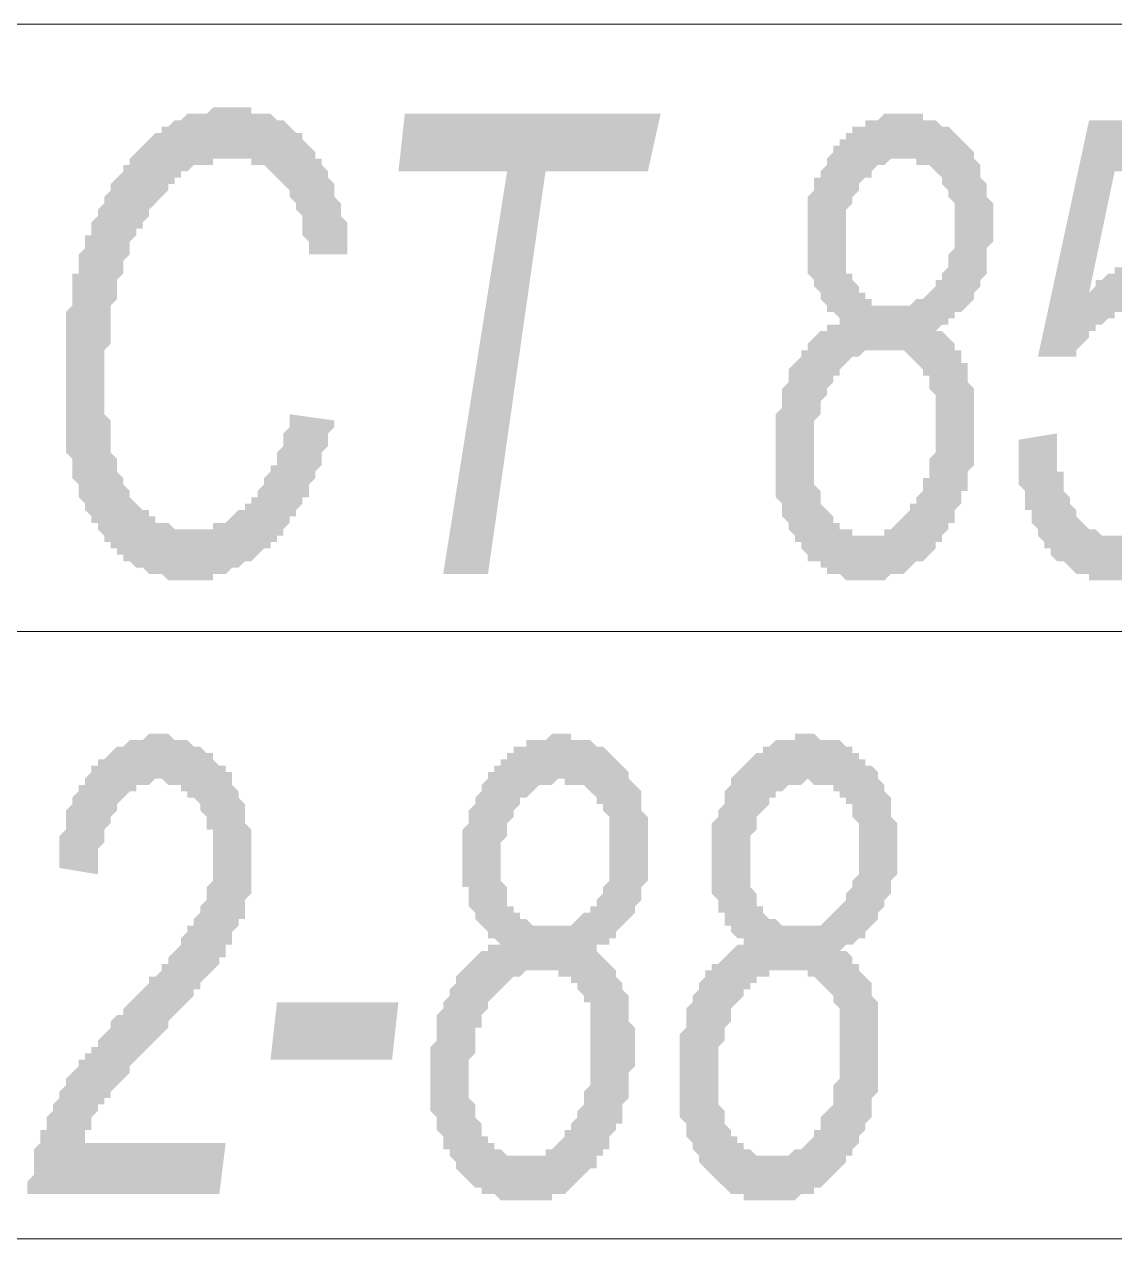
# Model space of a CAD drawing. Header units: millimetres. Extents: x 1372 to 666090, y 1285 to 31551.
# Drawn here: x 630213 to 630924, y 21939 to 22732 of the extents above; entities that cross this region are included whole.
import ezdxf

# ---------------------------------------------------------------- set-up
doc = ezdxf.new("R2010")
doc.units = ezdxf.units.MM
doc.layers.add('PDF _0', color=7, linetype='Continuous')
doc.layers.add('PDF _75-АЗ Штамп', color=7, linetype='Continuous')

msp = doc.modelspace()

# ---------------------------------------------------------------- hatches: boundary and pattern name
at = {"layer": 'PDF _75-АЗ Штамп', "transparency": 33554559}
for points in [[(630386.07, 22477.19), (630415.27, 22473.02), (630415.27, 22468.85), (630411.1, 22464.67), (630411.1, 22460.5), (630411.1, 22456.33), (630406.93, 22452.16), (630406.93, 22447.99), (630406.93, 22443.82), (630402.75, 22439.65), (630402.75, 22439.65), (630402.75, 22435.47), (630398.58, 22431.3), (630398.58, 22427.13), (630398.58, 22422.96), (630394.41, 22422.96), (630394.41, 22418.79), (630390.24, 22414.62), (630390.24, 22410.45), (630386.07, 22410.45), (630386.07, 22406.28), (630386.07, 22406.28), (630381.9, 22402.1), (630381.9, 22397.93), (630377.73, 22397.93), (630377.73, 22393.76), (630373.55, 22393.76), (630373.55, 22389.59), (630369.38, 22389.59), (630365.21, 22385.42), (630365.21, 22385.42), (630361.04, 22381.25), (630361.04, 22381.25), (630356.87, 22381.25), (630352.7, 22377.08), (630352.7, 22377.08), (630348.53, 22377.08), (630344.35, 22372.9), (630344.35, 22372.9), (630340.18, 22372.9), (630336.01, 22372.9), (630336.01, 22368.73), (630331.84, 22368.73), (630327.67, 22368.73), (630327.67, 22368.73), (630323.5, 22368.73), (630319.33, 22368.73), (630319.33, 22368.73), (630319.33, 22368.73), (630315.16, 22368.73), (630310.98, 22368.73), (630306.81, 22368.73), (630306.81, 22368.73), (630302.64, 22372.9), (630298.47, 22372.9), (630298.47, 22372.9), (630294.3, 22372.9), (630290.13, 22377.08), (630290.13, 22377.08), (630285.96, 22377.08), (630281.78, 22381.25), (630281.78, 22381.25), (630277.61, 22381.25), (630277.61, 22385.42), (630273.44, 22385.42), (630273.44, 22389.59), (630269.27, 22389.59), (630269.27, 22393.76), (630265.1, 22393.76), (630265.1, 22397.93), (630260.93, 22402.1), (630260.93, 22402.1), (630260.93, 22406.28), (630256.76, 22406.28), (630256.76, 22410.45), (630252.58, 22414.62), (630252.58, 22414.62), (630252.58, 22418.79), (630248.41, 22422.96), (630248.41, 22427.13), (630248.41, 22431.3), (630248.41, 22431.3), (630244.24, 22435.47), (630244.24, 22439.65), (630244.24, 22443.82), (630244.24, 22447.99), (630240.07, 22452.16), (630240.07, 22456.33), (630240.07, 22460.5), (630240.07, 22464.67), (630240.07, 22468.85), (630240.07, 22473.02), (630240.07, 22477.19), (630240.07, 22481.36), (630240.07, 22485.53), (630240.07, 22489.7), (630240.07, 22493.87), (630240.07, 22498.05), (630240.07, 22502.22), (630240.07, 22506.39), (630240.07, 22510.56), (630240.07, 22514.73), (630240.07, 22518.9), (630240.07, 22523.07), (630240.07, 22527.25), (630240.07, 22531.42), (630240.07, 22535.59), (630240.07, 22539.76), (630240.07, 22543.93), (630244.24, 22548.1), (630244.24, 22552.27), (630244.24, 22556.45), (630244.24, 22560.62), (630244.24, 22564.79), (630244.24, 22568.96), (630248.41, 22568.96), (630248.41, 22573.13), (630248.41, 22577.3), (630248.41, 22581.47), (630252.58, 22585.64), (630252.58, 22589.82), (630252.58, 22593.99), (630256.76, 22593.99), (630256.76, 22598.16), (630256.76, 22602.33), (630260.93, 22606.5), (630260.93, 22610.67), (630260.93, 22610.67), (630265.1, 22614.84), (630265.1, 22619.02), (630269.27, 22623.19), (630269.27, 22623.19), (630269.27, 22627.36), (630273.44, 22631.53), (630273.44, 22631.53), (630277.61, 22635.7), (630277.61, 22639.87), (630281.78, 22639.87), (630281.78, 22644.04), (630285.96, 22648.22), (630285.96, 22648.22), (630290.13, 22652.39), (630290.13, 22652.39), (630294.3, 22656.56), (630294.3, 22656.56), (630298.47, 22660.73), (630302.64, 22660.73), (630302.64, 22664.9), (630306.81, 22664.9), (630306.81, 22664.9), (630310.98, 22669.07), (630315.16, 22669.07), (630315.16, 22669.07), (630319.33, 22673.24), (630323.5, 22673.24), (630323.5, 22673.24), (630327.67, 22673.24), (630331.84, 22673.24), (630331.84, 22673.24), (630336.01, 22677.42), (630340.18, 22677.42), (630340.18, 22677.42), (630344.35, 22677.42), (630348.53, 22677.42), (630348.53, 22677.42), (630352.7, 22677.42), (630356.87, 22677.42), (630361.04, 22677.42), (630361.04, 22673.24), (630365.21, 22673.24), (630369.38, 22673.24), (630369.38, 22673.24), (630373.55, 22673.24), (630377.73, 22669.07), (630377.73, 22669.07), (630381.9, 22669.07), (630386.07, 22664.9), (630386.07, 22664.9), (630390.24, 22660.73), (630390.24, 22660.73), (630394.41, 22660.73), (630394.41, 22656.56), (630398.58, 22652.39), (630398.58, 22652.39), (630398.58, 22652.39), (630402.75, 22648.22), (630402.75, 22644.04), (630406.93, 22644.04), (630406.93, 22639.87), (630411.1, 22635.7), (630411.1, 22635.7), (630411.1, 22631.53), (630415.27, 22627.36), (630415.27, 22623.19), (630415.27, 22619.02), (630419.44, 22614.84), (630419.44, 22614.84), (630419.44, 22610.67), (630419.44, 22606.5), (630423.61, 22602.33), (630423.61, 22598.16), (630423.61, 22593.99), (630423.61, 22589.82), (630423.61, 22585.64), (630423.61, 22581.47), (630398.58, 22581.47), (630398.58, 22585.64), (630398.58, 22589.82), (630394.41, 22593.99), (630394.41, 22598.16), (630394.41, 22602.33), (630394.41, 22606.5), (630390.24, 22610.67), (630390.24, 22610.67), (630390.24, 22614.84), (630386.07, 22619.02), (630386.07, 22623.19), (630386.07, 22623.19), (630381.9, 22627.36), (630381.9, 22627.36), (630377.73, 22631.53), (630377.73, 22631.53), (630373.55, 22635.7), (630373.55, 22635.7), (630369.38, 22639.87), (630369.38, 22639.87), (630365.21, 22639.87), (630361.04, 22639.87), (630361.04, 22644.04), (630356.87, 22644.04), (630352.7, 22644.04), (630348.53, 22644.04), (630348.53, 22644.04), (630344.35, 22644.04), (630344.35, 22644.04), (630340.18, 22644.04), (630336.01, 22644.04), (630336.01, 22639.87), (630331.84, 22639.87), (630327.67, 22639.87), (630327.67, 22639.87), (630323.5, 22639.87), (630319.33, 22635.7), (630319.33, 22635.7), (630315.16, 22635.7), (630315.16, 22631.53), (630310.98, 22631.53), (630310.98, 22627.36), (630306.81, 22627.36), (630306.81, 22623.19), (630302.64, 22619.02), (630302.64, 22619.02), (630298.47, 22614.84), (630298.47, 22614.84), (630294.3, 22610.67), (630294.3, 22606.5), (630290.13, 22602.33), (630290.13, 22598.16), (630285.96, 22598.16), (630285.96, 22593.99), (630285.96, 22593.99), (630281.78, 22589.82), (630281.78, 22585.64), (630281.78, 22581.47), (630277.61, 22577.3), (630277.61, 22573.13), (630277.61, 22573.13), (630277.61, 22568.96), (630273.44, 22564.79), (630273.44, 22560.62), (630273.44, 22556.45), (630273.44, 22552.27), (630269.27, 22548.1), (630269.27, 22543.93), (630269.27, 22539.76), (630269.27, 22535.59), (630269.27, 22531.42), (630269.27, 22527.25), (630269.27, 22523.07), (630265.1, 22518.9), (630265.1, 22514.73), (630265.1, 22510.56), (630265.1, 22506.39), (630265.1, 22502.22), (630265.1, 22498.05), (630265.1, 22498.05), (630265.1, 22489.7), (630265.1, 22485.53), (630265.1, 22481.36), (630265.1, 22477.19), (630269.27, 22473.02), (630269.27, 22468.85), (630269.27, 22464.67), (630269.27, 22460.5), (630269.27, 22456.33), (630269.27, 22452.16), (630273.44, 22447.99), (630273.44, 22447.99), (630273.44, 22443.82), (630273.44, 22439.65), (630277.61, 22435.47), (630277.61, 22431.3), (630277.61, 22431.3), (630281.78, 22427.13), (630281.78, 22427.13), (630281.78, 22422.96), (630285.96, 22418.79), (630285.96, 22418.79), (630290.13, 22414.62), (630294.3, 22414.62), (630294.3, 22410.45), (630298.47, 22410.45), (630298.47, 22406.28), (630302.64, 22406.28), (630306.81, 22406.28), (630306.81, 22406.28), (630310.98, 22402.1), (630315.16, 22402.1), (630315.16, 22402.1), (630319.33, 22402.1), (630323.5, 22402.1), (630323.5, 22402.1), (630327.67, 22402.1), (630327.67, 22402.1), (630331.84, 22402.1), (630336.01, 22402.1), (630336.01, 22406.28), (630340.18, 22406.28), (630340.18, 22406.28), (630344.35, 22406.28), (630348.53, 22410.45), (630348.53, 22410.45), (630352.7, 22414.62), (630356.87, 22414.62), (630356.87, 22418.79), (630361.04, 22418.79), (630361.04, 22422.96), (630365.21, 22422.96), (630365.21, 22427.13), (630369.38, 22431.3), (630369.38, 22431.3), (630369.38, 22435.47), (630373.55, 22439.65), (630373.55, 22443.82), (630377.73, 22443.82), (630377.73, 22447.99), (630377.73, 22452.16), (630381.9, 22456.33), (630381.9, 22460.5), (630381.9, 22464.67), (630386.07, 22468.85), (630386.07, 22473.02), (630386.07, 22477.19), (630386.07, 22477.19)], [(630486.18, 22372.9), (630527.9, 22635.7), (630456.98, 22635.7), (630461.15, 22673.24), (630628.01, 22673.24), (630619.67, 22635.7), (630552.92, 22635.7), (630515.38, 22372.9)], [(630861.61, 22460.5), (630886.64, 22464.67), (630886.64, 22456.33), (630886.64, 22452.16), (630886.64, 22452.16), (630886.64, 22447.99), (630886.64, 22443.82), (630886.64, 22439.65), (630890.81, 22439.65), (630890.81, 22435.47), (630890.81, 22431.3), (630890.81, 22427.13), (630894.98, 22422.96), (630894.98, 22418.79), (630899.15, 22414.62), (630899.15, 22414.62), (630899.15, 22410.45), (630903.32, 22406.28), (630903.32, 22406.28), (630907.49, 22402.1), (630911.66, 22402.1), (630911.66, 22402.1), (630915.84, 22397.93), (630920.01, 22397.93), (630920.01, 22397.93), (630924.18, 22397.93), (630924.18, 22397.93), (630928.35, 22397.93), (630932.52, 22397.93), (630932.52, 22402.1), (630936.69, 22402.1), (630936.69, 22402.1), (630940.86, 22406.28), (630945.04, 22406.28), (630945.04, 22410.45), (630945.04, 22410.45), (630949.21, 22410.45), (630949.21, 22414.62), (630953.38, 22418.79), (630953.38, 22418.79), (630957.55, 22422.96), (630957.55, 22427.13), (630961.72, 22431.3), (630961.72, 22431.3), (630965.89, 22435.47), (630965.89, 22439.65), (630965.89, 22443.82), (630965.89, 22443.82), (630970.06, 22447.99), (630970.06, 22452.16), (630970.06, 22456.33), (630970.06, 22460.5), (630970.06, 22464.67), (630974.24, 22468.85), (630974.24, 22473.02), (630974.24, 22477.19), (630974.24, 22481.36), (630974.24, 22485.53), (630974.24, 22489.7), (630974.24, 22489.7), (630974.24, 22493.87), (630974.24, 22498.05), (630974.24, 22502.22), (630974.24, 22506.39), (630974.24, 22510.56), (630970.06, 22514.73), (630970.06, 22518.9), (630970.06, 22518.9), (630965.89, 22523.07), (630965.89, 22527.25), (630965.89, 22527.25), (630961.72, 22531.42), (630961.72, 22535.59), (630957.55, 22535.59), (630957.55, 22539.76), (630953.38, 22539.76), (630949.21, 22539.76), (630949.21, 22543.93), (630945.04, 22543.93), (630940.86, 22543.93), (630940.86, 22543.93), (630936.69, 22543.93), (630932.52, 22543.93), (630932.52, 22543.93), (630928.35, 22543.93), (630924.18, 22543.93), (630924.18, 22539.76), (630920.01, 22539.76), (630915.84, 22535.59), (630915.84, 22535.59), (630911.66, 22535.59), (630911.66, 22531.42), (630907.49, 22531.42), (630907.49, 22527.25), (630903.32, 22523.07), (630903.32, 22523.07), (630899.15, 22518.9), (630899.15, 22514.73), (630899.15, 22514.73), (630874.12, 22514.73), (630907.49, 22669.07), (631007.61, 22669.07), (631003.43, 22635.7), (630924.18, 22635.7), (630907.49, 22556.45), (630911.66, 22560.62), (630911.66, 22564.79), (630915.84, 22564.79), (630920.01, 22568.96), (630920.01, 22568.96), (630924.18, 22568.96), (630924.18, 22573.13), (630928.35, 22573.13), (630928.35, 22573.13), (630932.52, 22573.13), (630936.69, 22573.13), (630936.69, 22577.3), (630940.86, 22577.3), (630945.04, 22577.3), (630945.04, 22577.3), (630949.21, 22577.3), (630953.38, 22577.3), (630953.38, 22577.3), (630957.55, 22573.13), (630961.72, 22573.13), (630961.72, 22573.13), (630965.89, 22573.13), (630965.89, 22568.96), (630970.06, 22568.96), (630974.24, 22568.96), (630974.24, 22564.79), (630978.41, 22560.62), (630978.41, 22560.62), (630982.58, 22556.45), (630982.58, 22556.45), (630982.58, 22552.27), (630986.75, 22552.27), (630986.75, 22548.1), (630990.92, 22543.93), (630990.92, 22543.93), (630990.92, 22539.76), (630995.09, 22535.59), (630995.09, 22531.42), (630995.09, 22527.25), (630995.09, 22523.07), (630999.26, 22518.9), (630999.26, 22514.73), (630999.26, 22514.73), (630999.26, 22506.39), (630999.26, 22502.22), (630999.26, 22498.05), (630999.26, 22493.87), (630999.26, 22493.87), (630999.26, 22489.7), (630999.26, 22485.53), (630999.26, 22481.36), (630999.26, 22477.19), (630999.26, 22473.02), (630999.26, 22468.85), (630999.26, 22464.67), (630999.26, 22460.5), (630995.09, 22456.33), (630995.09, 22452.16), (630995.09, 22447.99), (630995.09, 22443.82), (630990.92, 22439.65), (630990.92, 22435.47), (630990.92, 22431.3), (630990.92, 22431.3), (630986.75, 22427.13), (630986.75, 22422.96), (630986.75, 22418.79), (630982.58, 22414.62), (630982.58, 22410.45), (630978.41, 22406.28), (630978.41, 22406.28), (630974.24, 22402.1), (630974.24, 22397.93), (630970.06, 22397.93), (630970.06, 22393.76), (630965.89, 22389.59), (630965.89, 22389.59), (630961.72, 22385.42), (630961.72, 22385.42), (630957.55, 22381.25), (630953.38, 22381.25), (630953.38, 22377.08), (630949.21, 22377.08), (630949.21, 22377.08), (630945.04, 22372.9), (630940.86, 22372.9), (630940.86, 22372.9), (630936.69, 22372.9), (630932.52, 22368.73), (630932.52, 22368.73), (630928.35, 22368.73), (630924.18, 22368.73), (630924.18, 22368.73), (630920.01, 22368.73), (630915.84, 22368.73), (630915.84, 22368.73), (630911.66, 22368.73), (630907.49, 22368.73), (630907.49, 22372.9), (630903.32, 22372.9), (630899.15, 22372.9), (630899.15, 22372.9), (630894.98, 22377.08), (630894.98, 22377.08), (630890.81, 22381.25), (630890.81, 22381.25), (630886.64, 22381.25), (630882.46, 22385.42), (630882.46, 22389.59), (630878.29, 22389.59), (630878.29, 22393.76), (630874.12, 22397.93), (630874.12, 22397.93), (630874.12, 22402.1), (630869.95, 22406.28), (630869.95, 22410.45), (630869.95, 22414.62), (630865.78, 22414.62), (630865.78, 22418.79), (630865.78, 22422.96), (630865.78, 22427.13), (630861.61, 22431.3), (630861.61, 22435.47), (630861.61, 22439.65), (630861.61, 22443.82), (630861.61, 22447.99), (630861.61, 22452.16), (630861.61, 22452.16), (630861.61, 22456.33), (630861.61, 22460.5)], [(630215.04, 21968.28), (630215.04, 21972.45), (630215.04, 21976.62), (630219.21, 21980.79), (630219.21, 21984.96), (630219.21, 21989.14), (630219.21, 21993.31), (630219.21, 21997.48), (630223.38, 22001.65), (630223.38, 22005.82), (630223.38, 22009.99), (630227.56, 22009.99), (630227.56, 22014.16), (630227.56, 22018.34), (630227.56, 22018.34), (630231.73, 22022.51), (630231.73, 22026.68), (630235.9, 22030.85), (630235.9, 22035.02), (630235.9, 22035.02), (630240.07, 22039.19), (630240.07, 22043.36), (630244.24, 22047.54), (630244.24, 22047.54), (630244.24, 22047.54), (630248.41, 22051.71), (630248.41, 22051.71), (630248.41, 22055.88), (630252.58, 22055.88), (630252.58, 22060.05), (630256.76, 22060.05), (630256.76, 22064.22), (630260.93, 22064.22), (630260.93, 22068.39), (630265.1, 22072.56), (630265.1, 22072.56), (630269.27, 22076.74), (630269.27, 22080.91), (630273.44, 22085.08), (630277.61, 22085.08), (630277.61, 22089.25), (630281.78, 22093.42), (630285.96, 22097.59), (630290.13, 22101.76), (630290.13, 22101.76), (630294.3, 22105.93), (630294.3, 22110.11), (630298.47, 22110.11), (630302.64, 22114.28), (630302.64, 22118.45), (630306.81, 22118.45), (630306.81, 22122.62), (630310.98, 22126.79), (630310.98, 22126.79), (630315.16, 22130.96), (630315.16, 22130.96), (630315.16, 22135.13), (630315.16, 22135.13), (630319.33, 22139.31), (630319.33, 22143.48), (630323.5, 22143.48), (630323.5, 22147.65), (630327.67, 22151.82), (630327.67, 22155.99), (630331.84, 22160.16), (630331.84, 22160.16), (630331.84, 22164.33), (630331.84, 22164.33), (630331.84, 22168.51), (630336.01, 22172.68), (630336.01, 22176.85), (630336.01, 22181.02), (630336.01, 22185.19), (630336.01, 22189.36), (630336.01, 22193.53), (630336.01, 22197.71), (630336.01, 22201.88), (630336.01, 22206.05), (630331.84, 22206.05), (630331.84, 22210.22), (630331.84, 22214.39), (630327.67, 22218.56), (630327.67, 22222.73), (630327.67, 22222.73), (630323.5, 22226.91), (630319.33, 22226.91), (630319.33, 22231.08), (630315.16, 22231.08), (630315.16, 22235.25), (630310.98, 22235.25), (630306.81, 22235.25), (630306.81, 22235.25), (630302.64, 22239.42), (630302.64, 22239.42), (630298.47, 22239.42), (630294.3, 22235.25), (630294.3, 22235.25), (630290.13, 22235.25), (630285.96, 22235.25), (630285.96, 22231.08), (630281.78, 22231.08), (630277.61, 22226.91), (630277.61, 22226.91), (630273.44, 22222.73), (630273.44, 22222.73), (630273.44, 22218.56), (630269.27, 22214.39), (630269.27, 22214.39), (630269.27, 22210.22), (630265.1, 22206.05), (630265.1, 22201.88), (630265.1, 22197.71), (630260.93, 22193.53), (630260.93, 22189.36), (630260.93, 22185.19), (630260.93, 22181.02), (630260.93, 22176.85), (630235.9, 22181.02), (630235.9, 22185.19), (630235.9, 22189.36), (630235.9, 22193.53), (630235.9, 22197.71), (630235.9, 22201.88), (630240.07, 22206.05), (630240.07, 22210.22), (630240.07, 22214.39), (630240.07, 22218.56), (630244.24, 22222.73), (630244.24, 22222.73), (630244.24, 22226.91), (630248.41, 22231.08), (630248.41, 22235.25), (630252.58, 22235.25), (630252.58, 22239.42), (630256.76, 22243.59), (630256.76, 22243.59), (630256.76, 22247.76), (630260.93, 22247.76), (630260.93, 22251.93), (630265.1, 22251.93), (630269.27, 22256.1), (630269.27, 22256.1), (630273.44, 22260.28), (630273.44, 22260.28), (630277.61, 22260.28), (630281.78, 22264.45), (630281.78, 22264.45), (630285.96, 22264.45), (630290.13, 22264.45), (630290.13, 22264.45), (630294.3, 22268.62), (630298.47, 22268.62), (630298.47, 22268.62), (630302.64, 22268.62), (630306.81, 22268.62), (630310.98, 22264.45), (630310.98, 22264.45), (630315.16, 22264.45), (630319.33, 22264.45), (630319.33, 22264.45), (630323.5, 22260.28), (630327.67, 22260.28), (630327.67, 22260.28), (630331.84, 22256.1), (630331.84, 22256.1), (630336.01, 22256.1), (630336.01, 22251.93), (630340.18, 22247.76), (630344.35, 22247.76), (630344.35, 22243.59), (630348.53, 22243.59), (630348.53, 22239.42), (630348.53, 22235.25), (630352.7, 22231.08), (630352.7, 22226.91), (630352.7, 22226.91), (630356.87, 22222.73), (630356.87, 22218.56), (630356.87, 22214.39), (630356.87, 22210.22), (630361.04, 22206.05), (630361.04, 22201.88), (630361.04, 22197.71), (630361.04, 22193.53), (630361.04, 22193.53), (630361.04, 22189.36), (630361.04, 22189.36), (630361.04, 22185.19), (630361.04, 22181.02), (630361.04, 22176.85), (630361.04, 22172.68), (630361.04, 22168.51), (630361.04, 22164.33), (630356.87, 22160.16), (630356.87, 22155.99), (630356.87, 22151.82), (630356.87, 22147.65), (630352.7, 22147.65), (630352.7, 22143.48), (630348.53, 22139.31), (630348.53, 22135.13), (630348.53, 22130.96), (630348.53, 22130.96), (630344.35, 22130.96), (630344.35, 22126.79), (630344.35, 22126.79), (630344.35, 22122.62), (630340.18, 22122.62), (630340.18, 22118.45), (630340.18, 22118.45), (630336.01, 22114.28), (630336.01, 22114.28), (630331.84, 22110.11), (630331.84, 22110.11), (630327.67, 22105.93), (630327.67, 22101.76), (630323.5, 22101.76), (630323.5, 22097.59), (630319.33, 22093.42), (630315.16, 22089.25), (630315.16, 22089.25), (630310.98, 22085.08), (630306.81, 22080.91), (630306.81, 22076.74), (630302.64, 22072.56), (630298.47, 22068.39), (630294.3, 22064.22), (630294.3, 22064.22), (630290.13, 22060.05), (630285.96, 22055.88), (630285.96, 22055.88), (630281.78, 22051.71), (630281.78, 22047.54), (630277.61, 22043.36), (630277.61, 22043.36), (630273.44, 22039.19), (630273.44, 22039.19), (630269.27, 22035.02), (630269.27, 22030.85), (630265.1, 22030.85), (630265.1, 22026.68), (630260.93, 22026.68), (630260.93, 22022.51), (630256.76, 22018.34), (630256.76, 22014.16), (630256.76, 22009.99), (630252.58, 22009.99), (630252.58, 22005.82), (630252.58, 22001.65), (630344.35, 22001.65), (630340.18, 21968.28)]]:
    msp.add_hatch(color=256, dxfattribs=at).paths.add_polyline_path(points)
h = msp.add_hatch(color=256, dxfattribs=at)
h.paths.add_polyline_path([(630744.81, 22539.76), (630744.81, 22539.76), (630740.64, 22543.93), (630736.47, 22543.93), (630736.47, 22548.1), (630732.29, 22552.27), (630732.29, 22552.27), (630732.29, 22556.45), (630728.12, 22560.62), (630728.12, 22560.62), (630728.12, 22564.79), (630723.95, 22568.96), (630723.95, 22573.13), (630723.95, 22577.3), (630723.95, 22581.47), (630723.95, 22585.64), (630723.95, 22589.82), (630723.95, 22589.82), (630723.95, 22593.99), (630723.95, 22598.16), (630723.95, 22602.33), (630723.95, 22606.5), (630723.95, 22610.67), (630723.95, 22614.84), (630723.95, 22619.02), (630728.12, 22623.19), (630728.12, 22627.36), (630728.12, 22631.53), (630732.29, 22631.53), (630732.29, 22635.7), (630736.47, 22639.87), (630736.47, 22639.87), (630736.47, 22644.04), (630740.64, 22648.22), (630740.64, 22652.39), (630744.81, 22652.39), (630744.81, 22656.56), (630748.98, 22656.56), (630748.98, 22660.73), (630753.15, 22660.73), (630753.15, 22664.9), (630757.32, 22664.9), (630761.49, 22664.9), (630761.49, 22669.07), (630765.67, 22669.07), (630769.84, 22669.07), (630769.84, 22669.07), (630774.01, 22673.24), (630778.18, 22673.24), (630778.18, 22673.24), (630782.35, 22673.24), (630786.52, 22673.24), (630786.52, 22673.24), (630790.69, 22673.24), (630794.87, 22673.24), (630799.04, 22673.24), (630799.04, 22669.07), (630803.21, 22669.07), (630807.38, 22669.07), (630807.38, 22669.07), (630811.55, 22664.9), (630815.72, 22664.9), (630815.72, 22664.9), (630819.89, 22660.73), (630819.89, 22660.73), (630824.06, 22656.56), (630824.06, 22656.56), (630828.24, 22652.39), (630828.24, 22652.39), (630832.41, 22648.22), (630832.41, 22644.04), (630832.41, 22644.04), (630836.58, 22639.87), (630836.58, 22635.7), (630836.58, 22631.53), (630840.75, 22627.36), (630840.75, 22627.36), (630840.75, 22623.19), (630840.75, 22619.02), (630844.92, 22614.84), (630844.92, 22610.67), (630844.92, 22606.5), (630844.92, 22602.33), (630844.92, 22602.33), (630844.92, 22598.16), (630844.92, 22593.99), (630844.92, 22589.82), (630840.75, 22585.64), (630840.75, 22581.47), (630840.75, 22577.3), (630840.75, 22573.13), (630840.75, 22568.96), (630836.58, 22564.79), (630836.58, 22560.62), (630836.58, 22560.62), (630832.41, 22556.45), (630832.41, 22556.45), (630832.41, 22552.27), (630828.24, 22548.1), (630828.24, 22548.1), (630824.06, 22543.93), (630819.89, 22543.93), (630819.89, 22539.76), (630815.72, 22539.76), (630815.72, 22535.59), (630811.55, 22535.59), (630807.38, 22531.42), (630811.55, 22531.42), (630815.72, 22527.25), (630815.72, 22527.25), (630819.89, 22523.07), (630819.89, 22518.9), (630824.06, 22518.9), (630824.06, 22514.73), (630824.06, 22510.56), (630828.24, 22510.56), (630828.24, 22506.39), (630828.24, 22502.22), (630828.24, 22498.05), (630832.41, 22493.87), (630832.41, 22489.7), (630832.41, 22485.53), (630832.41, 22485.53), (630832.41, 22477.19), (630832.41, 22473.02), (630832.41, 22473.02), (630832.41, 22468.85), (630832.41, 22464.67), (630832.41, 22460.5), (630832.41, 22456.33), (630832.41, 22452.16), (630832.41, 22447.99), (630832.41, 22443.82), (630828.24, 22439.65), (630828.24, 22435.47), (630828.24, 22431.3), (630828.24, 22427.13), (630824.06, 22427.13), (630824.06, 22422.96), (630824.06, 22418.79), (630819.89, 22414.62), (630819.89, 22410.45), (630819.89, 22406.28), (630815.72, 22406.28), (630815.72, 22402.1), (630815.72, 22402.1), (630811.55, 22397.93), (630811.55, 22393.76), (630807.38, 22393.76), (630807.38, 22389.59), (630803.21, 22385.42), (630803.21, 22385.42), (630799.04, 22381.25), (630794.87, 22381.25), (630794.87, 22381.25), (630790.69, 22377.08), (630790.69, 22377.08), (630786.52, 22372.9), (630782.35, 22372.9), (630782.35, 22372.9), (630778.18, 22372.9), (630774.01, 22368.73), (630774.01, 22368.73), (630769.84, 22368.73), (630765.67, 22368.73), (630765.67, 22368.73), (630761.49, 22368.73), (630757.32, 22368.73), (630753.15, 22368.73), (630753.15, 22368.73), (630748.98, 22368.73), (630744.81, 22372.9), (630744.81, 22372.9), (630740.64, 22372.9), (630736.47, 22372.9), (630736.47, 22377.08), (630732.29, 22377.08), (630732.29, 22381.25), (630728.12, 22381.25), (630723.95, 22381.25), (630723.95, 22385.42), (630719.78, 22389.59), (630719.78, 22389.59), (630719.78, 22393.76), (630715.61, 22393.76), (630715.61, 22397.93), (630711.44, 22402.1), (630711.44, 22406.28), (630711.44, 22406.28), (630707.27, 22410.45), (630707.27, 22414.62), (630707.27, 22418.79), (630703.09, 22422.96), (630703.09, 22427.13), (630703.09, 22431.3), (630703.09, 22435.47), (630703.09, 22439.65), (630703.09, 22443.82), (630703.09, 22447.99), (630703.09, 22447.99), (630703.09, 22456.33), (630703.09, 22460.5), (630703.09, 22464.67), (630703.09, 22468.85), (630703.09, 22473.02), (630703.09, 22477.19), (630703.09, 22477.19), (630707.27, 22481.36), (630707.27, 22485.53), (630707.27, 22489.7), (630707.27, 22493.87), (630711.44, 22498.05), (630711.44, 22502.22), (630711.44, 22502.22), (630711.44, 22506.39), (630715.61, 22510.56), (630715.61, 22510.56), (630719.78, 22514.73), (630719.78, 22518.9), (630723.95, 22518.9), (630723.95, 22523.07), (630728.12, 22527.25), (630728.12, 22527.25), (630732.29, 22531.42), (630736.47, 22531.42), (630736.47, 22535.59), (630740.64, 22535.59), (630744.81, 22535.59), (630744.81, 22539.76)], flags=0)
h.paths.add_polyline_path([(630748.98, 22589.82), (630748.98, 22585.64), (630748.98, 22581.47), (630748.98, 22577.3), (630748.98, 22573.13), (630748.98, 22568.96), (630753.15, 22568.96), (630753.15, 22564.79), (630757.32, 22560.62), (630757.32, 22560.62), (630757.32, 22556.45), (630761.49, 22556.45), (630761.49, 22552.27), (630765.67, 22552.27), (630765.67, 22548.1), (630769.84, 22548.1), (630774.01, 22548.1), (630778.18, 22548.1), (630778.18, 22548.1), (630778.18, 22548.1), (630782.35, 22548.1), (630786.52, 22548.1), (630790.69, 22548.1), (630790.69, 22548.1), (630794.87, 22552.27), (630794.87, 22552.27), (630799.04, 22552.27), (630803.21, 22556.45), (630803.21, 22556.45), (630807.38, 22560.62), (630807.38, 22564.79), (630807.38, 22564.79), (630811.55, 22564.79), (630811.55, 22568.96), (630815.72, 22573.13), (630815.72, 22577.3), (630815.72, 22581.47), (630815.72, 22581.47), (630819.89, 22585.64), (630819.89, 22589.82), (630819.89, 22593.99), (630819.89, 22598.16), (630819.89, 22602.33), (630819.89, 22606.5), (630819.89, 22610.67), (630819.89, 22614.84), (630815.72, 22619.02), (630815.72, 22619.02), (630815.72, 22623.19), (630811.55, 22627.36), (630811.55, 22631.53), (630811.55, 22631.53), (630807.38, 22635.7), (630807.38, 22635.7), (630803.21, 22639.87), (630803.21, 22639.87), (630799.04, 22639.87), (630794.87, 22639.87), (630794.87, 22644.04), (630790.69, 22644.04), (630786.52, 22644.04), (630786.52, 22644.04), (630782.35, 22644.04), (630782.35, 22644.04), (630778.18, 22644.04), (630774.01, 22639.87), (630774.01, 22639.87), (630769.84, 22639.87), (630765.67, 22635.7), (630765.67, 22635.7), (630765.67, 22631.53), (630761.49, 22631.53), (630757.32, 22627.36), (630757.32, 22627.36), (630757.32, 22623.19), (630753.15, 22619.02), (630753.15, 22614.84), (630753.15, 22614.84), (630748.98, 22610.67), (630748.98, 22606.5), (630748.98, 22602.33), (630748.98, 22598.16), (630748.98, 22593.99), (630748.98, 22589.82), (630748.98, 22589.82)], flags=0)
h.paths.add_polyline_path([(630728.12, 22447.99), (630728.12, 22443.82), (630728.12, 22439.65), (630728.12, 22435.47), (630728.12, 22431.3), (630732.29, 22427.13), (630732.29, 22422.96), (630732.29, 22422.96), (630732.29, 22418.79), (630736.47, 22414.62), (630736.47, 22414.62), (630740.64, 22410.45), (630740.64, 22406.28), (630744.81, 22406.28), (630744.81, 22406.28), (630744.81, 22402.1), (630748.98, 22402.1), (630753.15, 22402.1), (630753.15, 22397.93), (630757.32, 22397.93), (630761.49, 22397.93), (630765.67, 22397.93), (630765.67, 22397.93), (630765.67, 22397.93), (630769.84, 22397.93), (630774.01, 22397.93), (630774.01, 22402.1), (630778.18, 22402.1), (630778.18, 22402.1), (630782.35, 22406.28), (630782.35, 22406.28), (630786.52, 22410.45), (630786.52, 22410.45), (630790.69, 22414.62), (630790.69, 22418.79), (630794.87, 22418.79), (630794.87, 22422.96), (630799.04, 22427.13), (630799.04, 22431.3), (630799.04, 22435.47), (630803.21, 22435.47), (630803.21, 22439.65), (630803.21, 22443.82), (630803.21, 22447.99), (630807.38, 22452.16), (630807.38, 22456.33), (630807.38, 22460.5), (630807.38, 22464.67), (630807.38, 22468.85), (630807.38, 22473.02), (630807.38, 22473.02), (630807.38, 22477.19), (630807.38, 22481.36), (630807.38, 22485.53), (630807.38, 22489.7), (630803.21, 22493.87), (630803.21, 22498.05), (630803.21, 22502.22), (630799.04, 22502.22), (630799.04, 22506.39), (630799.04, 22506.39), (630794.87, 22510.56), (630794.87, 22510.56), (630790.69, 22514.73), (630790.69, 22514.73), (630786.52, 22518.9), (630782.35, 22518.9), (630782.35, 22518.9), (630778.18, 22518.9), (630774.01, 22518.9), (630774.01, 22518.9), (630769.84, 22518.9), (630769.84, 22518.9), (630765.67, 22518.9), (630761.49, 22518.9), (630761.49, 22518.9), (630757.32, 22514.73), (630753.15, 22514.73), (630753.15, 22514.73), (630748.98, 22510.56), (630748.98, 22510.56), (630744.81, 22506.39), (630744.81, 22502.22), (630740.64, 22502.22), (630740.64, 22502.22), (630740.64, 22498.05), (630736.47, 22493.87), (630736.47, 22489.7), (630736.47, 22489.7), (630732.29, 22485.53), (630732.29, 22481.36), (630732.29, 22477.19), (630728.12, 22473.02), (630728.12, 22468.85), (630728.12, 22464.67), (630728.12, 22460.5), (630728.12, 22456.33), (630728.12, 22452.16), (630728.12, 22447.99), (630728.12, 22447.99)], flags=0)
h = msp.add_hatch(color=256, dxfattribs=at)
h.paths.add_polyline_path([(630523.72, 22130.96), (630519.55, 22135.13), (630515.38, 22135.13), (630515.38, 22139.31), (630511.21, 22143.48), (630511.21, 22143.48), (630507.04, 22147.65), (630507.04, 22151.82), (630507.04, 22151.82), (630502.87, 22155.99), (630502.87, 22160.16), (630502.87, 22164.33), (630502.87, 22168.51), (630498.7, 22168.51), (630498.7, 22172.68), (630498.7, 22176.85), (630498.7, 22181.02), (630498.7, 22185.19), (630498.7, 22189.36), (630498.7, 22193.53), (630498.7, 22197.71), (630498.7, 22201.88), (630498.7, 22206.05), (630502.87, 22210.22), (630502.87, 22214.39), (630502.87, 22218.56), (630502.87, 22218.56), (630507.04, 22222.73), (630507.04, 22226.91), (630511.21, 22231.08), (630511.21, 22235.25), (630511.21, 22235.25), (630515.38, 22239.42), (630515.38, 22243.59), (630519.55, 22243.59), (630519.55, 22247.76), (630523.72, 22247.76), (630523.72, 22251.93), (630527.9, 22251.93), (630527.9, 22256.1), (630532.07, 22256.1), (630532.07, 22260.28), (630536.24, 22260.28), (630540.41, 22260.28), (630540.41, 22264.45), (630544.58, 22264.45), (630548.75, 22264.45), (630548.75, 22264.45), (630552.92, 22264.45), (630557.1, 22268.62), (630557.1, 22268.62), (630561.27, 22268.62), (630565.44, 22268.62), (630569.61, 22268.62), (630569.61, 22264.45), (630573.78, 22264.45), (630577.95, 22264.45), (630577.95, 22264.45), (630582.12, 22264.45), (630586.3, 22260.28), (630586.3, 22260.28), (630590.47, 22260.28), (630594.64, 22256.1), (630594.64, 22256.1), (630598.81, 22251.93), (630598.81, 22251.93), (630602.98, 22247.76), (630602.98, 22247.76), (630602.98, 22247.76), (630607.15, 22243.59), (630607.15, 22239.42), (630611.32, 22235.25), (630611.32, 22235.25), (630615.5, 22231.08), (630615.5, 22226.91), (630615.5, 22222.73), (630615.5, 22218.56), (630619.67, 22214.39), (630619.67, 22210.22), (630619.67, 22210.22), (630619.67, 22206.05), (630619.67, 22201.88), (630619.67, 22197.71), (630619.67, 22193.53), (630619.67, 22189.36), (630619.67, 22185.19), (630619.67, 22181.02), (630619.67, 22176.85), (630619.67, 22172.68), (630615.5, 22168.51), (630615.5, 22168.51), (630615.5, 22164.33), (630615.5, 22160.16), (630611.32, 22155.99), (630611.32, 22155.99), (630611.32, 22151.82), (630607.15, 22147.65), (630607.15, 22147.65), (630602.98, 22143.48), (630602.98, 22143.48), (630598.81, 22139.31), (630598.81, 22135.13), (630594.64, 22135.13), (630594.64, 22130.96), (630590.47, 22130.96), (630586.3, 22130.96), (630586.3, 22126.79), (630586.3, 22126.79), (630590.47, 22122.62), (630594.64, 22118.45), (630594.64, 22118.45), (630598.81, 22114.28), (630598.81, 22110.11), (630598.81, 22110.11), (630602.98, 22105.93), (630602.98, 22105.93), (630602.98, 22101.76), (630607.15, 22097.59), (630607.15, 22093.42), (630607.15, 22089.25), (630607.15, 22085.08), (630607.15, 22080.91), (630611.32, 22076.74), (630611.32, 22072.56), (630611.32, 22068.39), (630611.32, 22064.22), (630611.32, 22060.05), (630611.32, 22055.88), (630611.32, 22051.71), (630607.15, 22047.54), (630607.15, 22047.54), (630607.15, 22043.36), (630607.15, 22039.19), (630607.15, 22035.02), (630607.15, 22030.85), (630602.98, 22026.68), (630602.98, 22022.51), (630602.98, 22018.34), (630602.98, 22014.16), (630598.81, 22014.16), (630598.81, 22009.99), (630594.64, 22005.82), (630594.64, 22001.65), (630594.64, 21997.48), (630590.47, 21997.48), (630590.47, 21993.31), (630586.3, 21993.31), (630586.3, 21989.14), (630586.3, 21984.96), (630582.12, 21984.96), (630577.95, 21980.79), (630577.95, 21980.79), (630573.78, 21976.62), (630573.78, 21976.62), (630569.61, 21972.45), (630569.61, 21972.45), (630565.44, 21968.28), (630561.27, 21968.28), (630561.27, 21968.28), (630557.1, 21968.28), (630557.1, 21964.11), (630552.92, 21964.11), (630548.75, 21964.11), (630544.58, 21964.11), (630544.58, 21964.11), (630540.41, 21964.11), (630536.24, 21964.11), (630536.24, 21964.11), (630532.07, 21964.11), (630527.9, 21964.11), (630523.72, 21964.11), (630523.72, 21964.11), (630519.55, 21968.28), (630515.38, 21968.28), (630515.38, 21968.28), (630511.21, 21968.28), (630511.21, 21972.45), (630507.04, 21972.45), (630502.87, 21976.62), (630502.87, 21976.62), (630498.7, 21980.79), (630498.7, 21980.79), (630494.53, 21984.96), (630494.53, 21984.96), (630494.53, 21989.14), (630490.35, 21993.31), (630490.35, 21997.48), (630486.18, 21997.48), (630486.18, 22001.65), (630486.18, 22005.82), (630482.01, 22009.99), (630482.01, 22014.16), (630482.01, 22014.16), (630482.01, 22018.34), (630477.84, 22022.51), (630477.84, 22026.68), (630477.84, 22030.85), (630477.84, 22035.02), (630477.84, 22039.19), (630477.84, 22043.36), (630477.84, 22047.54), (630477.84, 22051.71), (630477.84, 22055.88), (630477.84, 22060.05), (630477.84, 22064.22), (630482.01, 22068.39), (630482.01, 22072.56), (630482.01, 22076.74), (630482.01, 22080.91), (630482.01, 22085.08), (630486.18, 22089.25), (630486.18, 22093.42), (630486.18, 22093.42), (630490.35, 22097.59), (630490.35, 22101.76), (630490.35, 22101.76), (630494.53, 22105.93), (630494.53, 22110.11), (630498.7, 22114.28), (630498.7, 22114.28), (630502.87, 22118.45), (630502.87, 22118.45), (630507.04, 22122.62), (630507.04, 22122.62), (630511.21, 22126.79), (630515.38, 22126.79), (630515.38, 22130.96), (630519.55, 22130.96), (630523.72, 22130.96)], flags=0)
h.paths.add_polyline_path([(630523.72, 22185.19), (630523.72, 22181.02), (630523.72, 22176.85), (630523.72, 22172.68), (630527.9, 22168.51), (630527.9, 22164.33), (630527.9, 22160.16), (630527.9, 22155.99), (630532.07, 22155.99), (630532.07, 22151.82), (630536.24, 22151.82), (630536.24, 22147.65), (630540.41, 22147.65), (630540.41, 22147.65), (630544.58, 22143.48), (630548.75, 22143.48), (630548.75, 22143.48), (630552.92, 22143.48), (630557.1, 22143.48), (630557.1, 22143.48), (630561.27, 22143.48), (630561.27, 22143.48), (630565.44, 22143.48), (630569.61, 22143.48), (630569.61, 22143.48), (630573.78, 22147.65), (630573.78, 22147.65), (630577.95, 22151.82), (630582.12, 22151.82), (630582.12, 22155.99), (630586.3, 22155.99), (630586.3, 22155.99), (630586.3, 22160.16), (630590.47, 22164.33), (630590.47, 22168.51), (630590.47, 22168.51), (630594.64, 22172.68), (630594.64, 22176.85), (630594.64, 22181.02), (630594.64, 22185.19), (630594.64, 22189.36), (630594.64, 22193.53), (630594.64, 22193.53), (630594.64, 22197.71), (630594.64, 22201.88), (630594.64, 22206.05), (630594.64, 22210.22), (630594.64, 22214.39), (630590.47, 22218.56), (630590.47, 22222.73), (630586.3, 22222.73), (630586.3, 22226.91), (630586.3, 22226.91), (630582.12, 22231.08), (630582.12, 22231.08), (630577.95, 22235.25), (630573.78, 22235.25), (630573.78, 22235.25), (630569.61, 22235.25), (630565.44, 22235.25), (630565.44, 22239.42), (630565.44, 22239.42), (630561.27, 22239.42), (630557.1, 22235.25), (630552.92, 22235.25), (630552.92, 22235.25), (630548.75, 22235.25), (630544.58, 22231.08), (630544.58, 22231.08), (630544.58, 22231.08), (630540.41, 22226.91), (630536.24, 22226.91), (630536.24, 22222.73), (630532.07, 22218.56), (630532.07, 22218.56), (630532.07, 22214.39), (630527.9, 22210.22), (630527.9, 22210.22), (630527.9, 22206.05), (630527.9, 22201.88), (630523.72, 22197.71), (630523.72, 22193.53), (630523.72, 22189.36), (630523.72, 22185.19), (630523.72, 22185.19)], flags=0)
h.paths.add_polyline_path([(630502.87, 22039.19), (630502.87, 22035.02), (630502.87, 22035.02), (630502.87, 22030.85), (630507.04, 22026.68), (630507.04, 22022.51), (630507.04, 22018.34), (630507.04, 22018.34), (630511.21, 22014.16), (630511.21, 22009.99), (630511.21, 22005.82), (630515.38, 22005.82), (630515.38, 22001.65), (630519.55, 22001.65), (630519.55, 21997.48), (630523.72, 21997.48), (630523.72, 21997.48), (630527.9, 21993.31), (630532.07, 21993.31), (630532.07, 21993.31), (630536.24, 21993.31), (630540.41, 21993.31), (630540.41, 21993.31), (630544.58, 21993.31), (630544.58, 21993.31), (630548.75, 21993.31), (630552.92, 21993.31), (630552.92, 21997.48), (630557.1, 21997.48), (630557.1, 21997.48), (630561.27, 22001.65), (630561.27, 22001.65), (630565.44, 22005.82), (630565.44, 22009.99), (630569.61, 22009.99), (630569.61, 22014.16), (630573.78, 22018.34), (630573.78, 22022.51), (630573.78, 22022.51), (630577.95, 22026.68), (630577.95, 22030.85), (630577.95, 22035.02), (630582.12, 22039.19), (630582.12, 22043.36), (630582.12, 22047.54), (630582.12, 22051.71), (630582.12, 22055.88), (630582.12, 22060.05), (630582.12, 22064.22), (630582.12, 22068.39), (630582.12, 22068.39), (630582.12, 22072.56), (630582.12, 22076.74), (630582.12, 22080.91), (630582.12, 22085.08), (630582.12, 22089.25), (630582.12, 22093.42), (630577.95, 22093.42), (630577.95, 22097.59), (630573.78, 22101.76), (630573.78, 22101.76), (630573.78, 22105.93), (630569.61, 22105.93), (630569.61, 22110.11), (630565.44, 22110.11), (630561.27, 22110.11), (630561.27, 22114.28), (630557.1, 22114.28), (630552.92, 22114.28), (630552.92, 22114.28), (630548.75, 22114.28), (630548.75, 22114.28), (630544.58, 22114.28), (630540.41, 22114.28), (630540.41, 22114.28), (630536.24, 22110.11), (630532.07, 22110.11), (630532.07, 22110.11), (630527.9, 22105.93), (630527.9, 22105.93), (630523.72, 22101.76), (630523.72, 22101.76), (630519.55, 22097.59), (630515.38, 22093.42), (630515.38, 22093.42), (630515.38, 22093.42), (630515.38, 22089.25), (630511.21, 22085.08), (630511.21, 22080.91), (630511.21, 22076.74), (630507.04, 22076.74), (630507.04, 22072.56), (630507.04, 22068.39), (630507.04, 22064.22), (630507.04, 22060.05), (630502.87, 22055.88), (630502.87, 22051.71), (630502.87, 22047.54), (630502.87, 22043.36), (630502.87, 22039.19)], flags=0)
h = msp.add_hatch(color=256, dxfattribs=at)
h.paths.add_polyline_path([(630682.24, 22130.96), (630682.24, 22135.13), (630678.07, 22135.13), (630673.89, 22139.31), (630673.89, 22143.48), (630669.72, 22143.48), (630669.72, 22147.65), (630669.72, 22151.82), (630665.55, 22151.82), (630665.55, 22155.99), (630665.55, 22160.16), (630661.38, 22164.33), (630661.38, 22168.51), (630661.38, 22168.51), (630661.38, 22172.68), (630661.38, 22176.85), (630661.38, 22181.02), (630661.38, 22185.19), (630661.38, 22189.36), (630661.38, 22193.53), (630661.38, 22197.71), (630661.38, 22201.88), (630661.38, 22206.05), (630661.38, 22210.22), (630665.55, 22214.39), (630665.55, 22218.56), (630665.55, 22218.56), (630669.72, 22222.73), (630669.72, 22226.91), (630669.72, 22231.08), (630673.89, 22235.25), (630673.89, 22235.25), (630673.89, 22239.42), (630678.07, 22243.59), (630678.07, 22243.59), (630682.24, 22247.76), (630682.24, 22247.76), (630686.41, 22251.93), (630686.41, 22251.93), (630690.58, 22256.1), (630694.75, 22256.1), (630694.75, 22260.28), (630698.92, 22260.28), (630698.92, 22260.28), (630703.09, 22264.45), (630707.27, 22264.45), (630707.27, 22264.45), (630711.44, 22264.45), (630715.61, 22264.45), (630715.61, 22268.62), (630719.78, 22268.62), (630723.95, 22268.62), (630728.12, 22268.62), (630728.12, 22268.62), (630732.29, 22264.45), (630736.47, 22264.45), (630740.64, 22264.45), (630740.64, 22264.45), (630744.81, 22264.45), (630748.98, 22260.28), (630748.98, 22260.28), (630753.15, 22260.28), (630753.15, 22256.1), (630757.32, 22256.1), (630757.32, 22251.93), (630761.49, 22251.93), (630761.49, 22247.76), (630765.67, 22247.76), (630765.67, 22247.76), (630769.84, 22243.59), (630769.84, 22239.42), (630774.01, 22235.25), (630774.01, 22235.25), (630774.01, 22231.08), (630778.18, 22226.91), (630778.18, 22222.73), (630778.18, 22218.56), (630778.18, 22214.39), (630782.35, 22210.22), (630782.35, 22210.22), (630782.35, 22206.05), (630782.35, 22201.88), (630782.35, 22197.71), (630782.35, 22193.53), (630782.35, 22189.36), (630782.35, 22185.19), (630782.35, 22181.02), (630782.35, 22176.85), (630778.18, 22172.68), (630778.18, 22168.51), (630778.18, 22168.51), (630778.18, 22164.33), (630774.01, 22160.16), (630774.01, 22155.99), (630774.01, 22155.99), (630769.84, 22151.82), (630769.84, 22147.65), (630769.84, 22147.65), (630765.67, 22143.48), (630765.67, 22143.48), (630761.49, 22139.31), (630761.49, 22135.13), (630757.32, 22135.13), (630753.15, 22130.96), (630753.15, 22130.96), (630748.98, 22130.96), (630744.81, 22126.79), (630748.98, 22126.79), (630753.15, 22122.62), (630753.15, 22118.45), (630757.32, 22118.45), (630757.32, 22114.28), (630761.49, 22110.11), (630761.49, 22110.11), (630765.67, 22105.93), (630765.67, 22105.93), (630765.67, 22101.76), (630765.67, 22097.59), (630769.84, 22093.42), (630769.84, 22089.25), (630769.84, 22085.08), (630769.84, 22080.91), (630769.84, 22076.74), (630769.84, 22072.56), (630769.84, 22068.39), (630769.84, 22064.22), (630769.84, 22060.05), (630769.84, 22055.88), (630769.84, 22051.71), (630769.84, 22047.54), (630769.84, 22047.54), (630769.84, 22043.36), (630769.84, 22039.19), (630769.84, 22035.02), (630765.67, 22030.85), (630765.67, 22026.68), (630765.67, 22022.51), (630765.67, 22018.34), (630761.49, 22014.16), (630761.49, 22014.16), (630761.49, 22009.99), (630757.32, 22005.82), (630757.32, 22001.65), (630753.15, 21997.48), (630753.15, 21997.48), (630753.15, 21993.31), (630748.98, 21993.31), (630748.98, 21989.14), (630744.81, 21984.96), (630744.81, 21984.96), (630740.64, 21980.79), (630740.64, 21980.79), (630736.47, 21976.62), (630736.47, 21976.62), (630732.29, 21972.45), (630728.12, 21972.45), (630728.12, 21968.28), (630723.95, 21968.28), (630723.95, 21968.28), (630719.78, 21968.28), (630715.61, 21964.11), (630715.61, 21964.11), (630711.44, 21964.11), (630707.27, 21964.11), (630703.09, 21964.11), (630703.09, 21964.11), (630698.92, 21964.11), (630694.75, 21964.11), (630694.75, 21964.11), (630690.58, 21964.11), (630686.41, 21964.11), (630682.24, 21964.11), (630682.24, 21968.28), (630678.07, 21968.28), (630678.07, 21968.28), (630673.89, 21968.28), (630669.72, 21972.45), (630669.72, 21972.45), (630665.55, 21976.62), (630665.55, 21976.62), (630661.38, 21980.79), (630661.38, 21980.79), (630657.21, 21984.96), (630657.21, 21984.96), (630653.04, 21989.14), (630653.04, 21993.31), (630648.87, 21997.48), (630648.87, 21997.48), (630648.87, 22001.65), (630644.7, 22005.82), (630644.7, 22009.99), (630644.7, 22014.16), (630644.7, 22014.16), (630640.52, 22018.34), (630640.52, 22022.51), (630640.52, 22026.68), (630640.52, 22030.85), (630640.52, 22035.02), (630640.52, 22039.19), (630640.52, 22043.36), (630640.52, 22047.54), (630640.52, 22051.71), (630640.52, 22055.88), (630640.52, 22060.05), (630640.52, 22064.22), (630640.52, 22068.39), (630640.52, 22072.56), (630644.7, 22076.74), (630644.7, 22080.91), (630644.7, 22085.08), (630644.7, 22089.25), (630648.87, 22093.42), (630648.87, 22093.42), (630648.87, 22097.59), (630653.04, 22101.76), (630653.04, 22101.76), (630653.04, 22105.93), (630657.21, 22110.11), (630657.21, 22114.28), (630661.38, 22114.28), (630661.38, 22118.45), (630665.55, 22118.45), (630669.72, 22122.62), (630669.72, 22122.62), (630673.89, 22126.79), (630673.89, 22126.79), (630678.07, 22130.96), (630682.24, 22130.96), (630682.24, 22130.96)], flags=0)
h.paths.add_polyline_path([(630686.41, 22185.19), (630686.41, 22181.02), (630686.41, 22176.85), (630686.41, 22172.68), (630686.41, 22168.51), (630690.58, 22164.33), (630690.58, 22160.16), (630690.58, 22155.99), (630694.75, 22155.99), (630694.75, 22151.82), (630694.75, 22151.82), (630698.92, 22147.65), (630698.92, 22147.65), (630703.09, 22147.65), (630707.27, 22143.48), (630707.27, 22143.48), (630711.44, 22143.48), (630715.61, 22143.48), (630715.61, 22143.48), (630715.61, 22143.48), (630719.78, 22143.48), (630723.95, 22143.48), (630728.12, 22143.48), (630728.12, 22143.48), (630732.29, 22143.48), (630736.47, 22147.65), (630736.47, 22147.65), (630740.64, 22151.82), (630740.64, 22151.82), (630744.81, 22155.99), (630744.81, 22155.99), (630744.81, 22155.99), (630748.98, 22160.16), (630748.98, 22164.33), (630753.15, 22168.51), (630753.15, 22168.51), (630753.15, 22172.68), (630757.32, 22176.85), (630757.32, 22181.02), (630757.32, 22185.19), (630757.32, 22189.36), (630757.32, 22193.53), (630757.32, 22193.53), (630757.32, 22197.71), (630757.32, 22201.88), (630757.32, 22206.05), (630757.32, 22210.22), (630753.15, 22214.39), (630753.15, 22218.56), (630753.15, 22222.73), (630748.98, 22222.73), (630748.98, 22226.91), (630744.81, 22226.91), (630744.81, 22231.08), (630740.64, 22231.08), (630740.64, 22235.25), (630736.47, 22235.25), (630736.47, 22235.25), (630732.29, 22235.25), (630728.12, 22235.25), (630723.95, 22239.42), (630723.95, 22239.42), (630723.95, 22239.42), (630719.78, 22235.25), (630715.61, 22235.25), (630715.61, 22235.25), (630711.44, 22235.25), (630707.27, 22231.08), (630707.27, 22231.08), (630703.09, 22231.08), (630703.09, 22226.91), (630698.92, 22226.91), (630698.92, 22222.73), (630694.75, 22218.56), (630694.75, 22218.56), (630690.58, 22214.39), (630690.58, 22210.22), (630690.58, 22210.22), (630690.58, 22206.05), (630686.41, 22201.88), (630686.41, 22197.71), (630686.41, 22193.53), (630686.41, 22189.36), (630686.41, 22185.19), (630686.41, 22185.19)], flags=0)
h.paths.add_polyline_path([(630665.55, 22039.19), (630665.55, 22035.02), (630665.55, 22035.02), (630665.55, 22030.85), (630665.55, 22026.68), (630669.72, 22022.51), (630669.72, 22018.34), (630669.72, 22018.34), (630669.72, 22014.16), (630673.89, 22009.99), (630673.89, 22005.82), (630678.07, 22005.82), (630678.07, 22001.65), (630682.24, 22001.65), (630682.24, 21997.48), (630686.41, 21997.48), (630686.41, 21997.48), (630690.58, 21993.31), (630694.75, 21993.31), (630694.75, 21993.31), (630698.92, 21993.31), (630703.09, 21993.31), (630703.09, 21993.31), (630703.09, 21993.31), (630707.27, 21993.31), (630711.44, 21993.31), (630711.44, 21993.31), (630715.61, 21997.48), (630715.61, 21997.48), (630719.78, 21997.48), (630723.95, 22001.65), (630723.95, 22001.65), (630728.12, 22005.82), (630728.12, 22009.99), (630732.29, 22009.99), (630732.29, 22014.16), (630732.29, 22018.34), (630736.47, 22022.51), (630736.47, 22022.51), (630740.64, 22026.68), (630740.64, 22030.85), (630740.64, 22035.02), (630740.64, 22039.19), (630744.81, 22043.36), (630744.81, 22047.54), (630744.81, 22051.71), (630744.81, 22055.88), (630744.81, 22060.05), (630744.81, 22064.22), (630744.81, 22068.39), (630744.81, 22068.39), (630744.81, 22072.56), (630744.81, 22076.74), (630744.81, 22080.91), (630744.81, 22085.08), (630744.81, 22089.25), (630740.64, 22093.42), (630740.64, 22093.42), (630740.64, 22097.59), (630736.47, 22101.76), (630736.47, 22101.76), (630732.29, 22105.93), (630732.29, 22105.93), (630728.12, 22110.11), (630728.12, 22110.11), (630723.95, 22110.11), (630723.95, 22114.28), (630719.78, 22114.28), (630715.61, 22114.28), (630711.44, 22114.28), (630711.44, 22114.28), (630707.27, 22114.28), (630707.27, 22114.28), (630703.09, 22114.28), (630698.92, 22114.28), (630698.92, 22110.11), (630694.75, 22110.11), (630690.58, 22110.11), (630690.58, 22105.93), (630686.41, 22105.93), (630686.41, 22101.76), (630682.24, 22101.76), (630682.24, 22097.59), (630678.07, 22093.42), (630678.07, 22093.42), (630678.07, 22093.42), (630673.89, 22089.25), (630673.89, 22085.08), (630673.89, 22080.91), (630669.72, 22076.74), (630669.72, 22076.74), (630669.72, 22072.56), (630669.72, 22068.39), (630665.55, 22064.22), (630665.55, 22060.05), (630665.55, 22055.88), (630665.55, 22051.71), (630665.55, 22047.54), (630665.55, 22043.36), (630665.55, 22039.19)], flags=0)

# ---------------------------------------------------------------- linework, layer by layer
at = {"layer": 'PDF _0', "lineweight": 18}
for points in [[(638090.63, 22731.64), (619774.05, 22731.64)], [(638090.63, 21939.08), (619774.05, 21939.08)]]:
    msp.add_lwpolyline(points, close=True, dxfattribs=at)
at = {"layer": 'PDF _0', "lineweight": 9}
msp.add_lwpolyline([(627491.12, 22335.36), (631850.23, 22335.36)], dxfattribs=at)
at = {"layer": 'PDF _75-АЗ Штамп', "lineweight": 25, "transparency": 33554559}
msp.add_solid([(630373.55, 22055.88), (630377.73, 22093.42), (630452.81, 22055.88), (630456.98, 22093.42)], dxfattribs=at)

doc.saveas('drawing.dxf')
